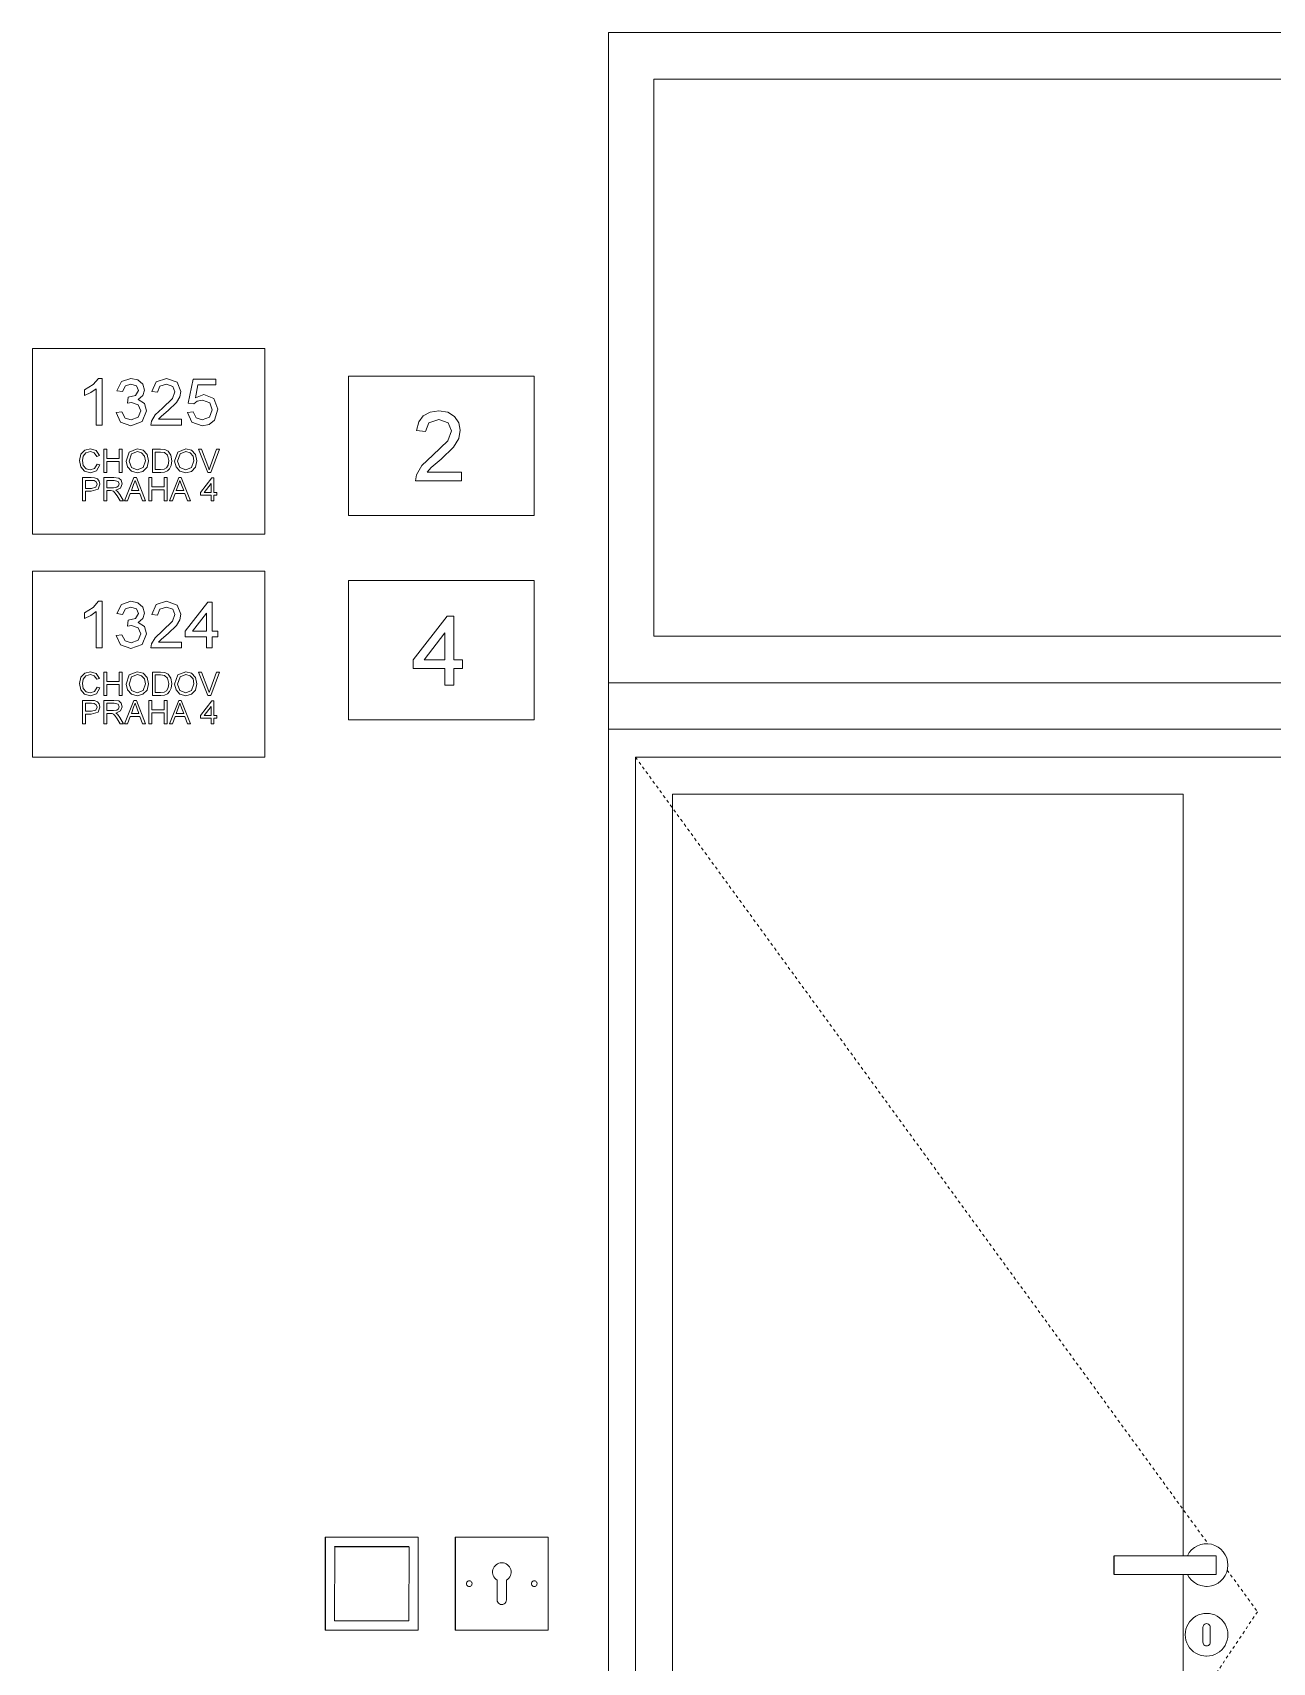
# Model space of a CAD drawing. Header units: millimetres. Extents: x -4051 to 472247, y -45352 to 20466.
# Drawn here: x 183268 to 184603, y 3095 to 4850 of the extents above; entities that cross this region are included whole.
import ezdxf

# ---------------------------------------------------------------- set-up
doc = ezdxf.new("R2010")
doc.units = ezdxf.units.MM
doc.linetypes.add('Čárkovaná', pattern=[6.35, 3.175, -3.175])
for name, color, linetype, lineweight in [('A-GENM', 13, 'Continuous', 9), ('A-GLAZ', 151, 'Continuous', 9), ('A-WALL', 113, 'Continuous', 9)]:
    doc.layers.add(name, color=color, linetype=linetype, lineweight=lineweight)

# ---------------------------------------------------------------- blocks, each defined once
blk = doc.blocks.new('OKNO_dvere vchod_2kvstuphlav - ON09_21_vstupni dvere obj_1750_2400_OO_Al-2030626-S-Bourání')
at = {"layer": 'A-GLAZ'}
for p, q in [((-38658.7, 4800), (-37108.7, 4800)), ((-38658.7, 4200), (-38658.7, 4800)), ((-37108.7, 4200), (-38658.7, 4200)), ((-37057.7, 4150), (-38707.7, 4150)), ((-38707.7, 4100), (-37058.2, 4100)), ((-38678.5, 2330), (-38678.5, 4070)), ((-38678.5, 4070), (-37088.6, 4070)), ((-38638.7, 2330), (-38638.7, 4030)), ((-38638.7, 4030), (-38088.7, 4030)), ((-38088.7, 4030), (-38088.7, 3210)), ((-38063.6, 3223), (-38064.3, 3223)), ((-38163.4, 3190), (-38163.4, 3210)), ((-38163.3, 3210), (-38163.3, 3190)), ((-38053.3, 3210), (-38163.3, 3210)), ((-38063.4, 3210), (-38064.5, 3210)), ((-38053.3, 3190), (-38053.3, 3210)), ((-38163.3, 3190), (-38053.3, 3190)), ((-38088.7, 3190), (-38088.7, 2330)), ((-38064.5, 3190), (-38063.4, 3190)), ((-38064.3, 3177), (-38063.6, 3177)), ((-38063.6, 3148), (-38064.3, 3148)), ((-38067.6, 3117), (-38067.6, 3133)), ((-38059.6, 3133), (-38059.6, 3117)), ((-38064.3, 3102), (-38063.6, 3102))]:
    blk.add_line(p, q, dxfattribs=at)
at = {"layer": 'A-GLAZ', "linetype": 'Čárkovaná'}
for p, q in [((-38678.5, 4069.8), (-38061.9, 3222.8)), ((-38041.5, 3194.7), (-38008.8, 3149.8)), ((-38008.8, 3149.8), (-38558.1, 2330))]:
    blk.add_line(p, q, dxfattribs=at)
at = {"layer": 'A-GLAZ'}
for centre, major_axis, start_param, end_param in [((-38063.6, 3200), (0, 23), 4.712389, 7.401176), ((-38063.6, 3200), (0, 23), 2.023602, 4.712389), ((-38063.6, 3125), (0, 23), 4.712389, 7.853982), ((-38063.6, 3125), (0, 23), 1.570796, 4.712389), ((-38063.6, 3133), (0, 4), 4.712389, 7.853982), ((-38063.6, 3117), (0, 4), 1.570796, 4.712389)]:
    blk.add_ellipse(centre, major_axis=major_axis, ratio=0.999977, start_param=start_param, end_param=end_param, dxfattribs=at)
blk = doc.blocks.new('Číslo popisné - ČP 2-1807261-S-Bourání')
at = {"layer": 'A-GENM', "color": 41}
for p, q in [((-38787.7, 4480), (-38987.7, 4480)), ((-38987.7, 4480), (-38987.7, 4330)), ((-38987.7, 4480), (-38987.7, 4480)), ((-38787.7, 4330), (-38787.7, 4480)), ((-38899.7, 4441.5), (-38907, 4437.4)), ((-38890.2, 4442.8), (-38899.7, 4441.5)), ((-38880.7, 4441.3), (-38890.2, 4442.8)), ((-38873.4, 4436.8), (-38880.7, 4441.3)), ((-38912, 4430.8), (-38914.3, 4421.7)), ((-38907, 4437.4), (-38912, 4430.8)), ((-38904.8, 4420.5), (-38900.9, 4430)), ((-38900.9, 4430), (-38890.4, 4433.4)), ((-38890.4, 4433.4), (-38880.4, 4429.9)), ((-38880.4, 4429.9), (-38876.6, 4421.3)), ((-38868.7, 4430), (-38873.4, 4436.8)), ((-38867.2, 4421.8), (-38868.7, 4430)), ((-38914.3, 4421.7), (-38904.8, 4420.5)), ((-38880.6, 4410.6), (-38896.9, 4394.9)), ((-38876.6, 4421.3), (-38880.6, 4410.6)), ((-38874.4, 4403.7), (-38868.9, 4412.9)), ((-38868.9, 4412.9), (-38867.2, 4421.8)), ((-38896.9, 4394.9), (-38908.7, 4384)), ((-38898.7, 4381.7), (-38887.9, 4390.8)), ((-38887.9, 4390.8), (-38874.4, 4403.7)), ((-38914.4, 4374), (-38915.4, 4367.5)), ((-38908.7, 4384), (-38914.4, 4374)), ((-38903, 4376.9), (-38898.7, 4381.7)), ((-38866, 4376.9), (-38903, 4376.9)), ((-38866, 4367.5), (-38866, 4376.9)), ((-38915.4, 4367.5), (-38866, 4367.5)), ((-38987.7, 4330), (-38787.7, 4330)), ((-38987.7, 4330), (-38987.7, 4330))]:
    blk.add_line(p, q, dxfattribs=at)
blk = doc.blocks.new('Číslo popisné - ČP 4-1807394-S-Bourání')
at = {"layer": 'A-GENM', "color": 41}
for p, q in [((-38787.7, 4260), (-38987.7, 4260)), ((-38987.7, 4260), (-38987.7, 4110)), ((-38987.7, 4260), (-38987.7, 4260)), ((-38787.7, 4110), (-38787.7, 4260)), ((-38881.3, 4221.7), (-38917.8, 4174.6)), ((-38874.2, 4221.7), (-38881.3, 4221.7)), ((-38874.2, 4174.6), (-38874.2, 4221.7)), ((-38906.2, 4174.6), (-38883.7, 4203.7)), ((-38883.7, 4203.7), (-38883.7, 4174.6)), ((-38917.8, 4174.6), (-38917.8, 4165.2)), ((-38917.8, 4165.2), (-38883.7, 4165.2)), ((-38883.7, 4174.6), (-38906.2, 4174.6)), ((-38883.7, 4165.2), (-38883.7, 4147.5)), ((-38864.8, 4174.6), (-38874.2, 4174.6)), ((-38874.2, 4147.5), (-38874.2, 4165.2)), ((-38874.2, 4165.2), (-38864.8, 4165.2)), ((-38864.8, 4165.2), (-38864.8, 4174.6)), ((-38883.7, 4147.5), (-38874.2, 4147.5)), ((-38987.7, 4110), (-38787.7, 4110)), ((-38987.7, 4110), (-38987.7, 4110))]:
    blk.add_line(p, q, dxfattribs=at)
blk = doc.blocks.new('Číslo popisné 2 - ČP 1324-1807511-S-Bourání')
at = {"layer": 'A-GENM', "color": 41}
for p, q in [((-39077.7, 4270), (-39327.7, 4270)), ((-39327.7, 4270), (-39327.7, 4070)), ((-39327.7, 4270), (-39327.7, 4270)), ((-39077.7, 4070), (-39077.7, 4270)), ((-39262.5, 4231), (-39271.7, 4225.2)), ((-39256.9, 4237.7), (-39262.5, 4231)), ((-39252.9, 4237.7), (-39256.9, 4237.7)), ((-39252.9, 4187.5), (-39252.9, 4237.7)), ((-39232, 4234.2), (-39237.2, 4224.4)), ((-39222, 4237.7), (-39232, 4234.2)), ((-39230.9, 4223.6), (-39227.8, 4229.5)), ((-39227.8, 4229.5), (-39221.8, 4231.4)), ((-39214.5, 4236), (-39222, 4237.7)), ((-39221.8, 4231.4), (-39215.9, 4229.5)), ((-39215.9, 4229.5), (-39213.6, 4224.6)), ((-39209.2, 4231.3), (-39214.5, 4236)), ((-39207.3, 4225), (-39209.2, 4231.3)), ((-39194.7, 4234.1), (-39199.5, 4223.6)), ((-39183.5, 4237.7), (-39194.7, 4234.1)), ((-39193.2, 4222.8), (-39190.6, 4229.2)), ((-39190.6, 4229.2), (-39183.6, 4231.4)), ((-39183.6, 4231.4), (-39176.9, 4229.1)), ((-39172.2, 4233.7), (-39183.5, 4237.7)), ((-39176.9, 4229.1), (-39174.4, 4223.3)), ((-39168.1, 4223.7), (-39172.2, 4233.7)), ((-39139.1, 4236.9), (-39163.4, 4205.6)), ((-39134.3, 4236.9), (-39139.1, 4236.9)), ((-39134.3, 4205.6), (-39134.3, 4236.9)), ((-39271.7, 4225.2), (-39271.7, 4219.2)), ((-39271.7, 4219.2), (-39265.1, 4222.4)), ((-39265.1, 4222.4), (-39259.1, 4226.6)), ((-39259.1, 4226.6), (-39259.1, 4187.5)), ((-39237.2, 4224.4), (-39230.9, 4223.6)), ((-39224.9, 4217.3), (-39225.6, 4211)), ((-39225.6, 4211), (-39221.2, 4211.7)), ((-39216.8, 4219.1), (-39224.9, 4217.3)), ((-39221.2, 4211.7), (-39214.1, 4209.2)), ((-39213.6, 4224.6), (-39216.8, 4219.1)), ((-39214.2, 4215), (-39209.1, 4219.2)), ((-39207.4, 4210.7), (-39214.2, 4215)), ((-39209.1, 4219.2), (-39207.3, 4225)), ((-39199.5, 4223.6), (-39193.2, 4222.8)), ((-39177.1, 4216.2), (-39187.9, 4205.8)), ((-39181.9, 4203), (-39172.9, 4211.6)), ((-39174.4, 4223.3), (-39177.1, 4216.2)), ((-39172.9, 4211.6), (-39169.2, 4217.8)), ((-39169.2, 4217.8), (-39168.1, 4223.7)), ((-39155.7, 4205.6), (-39140.6, 4225)), ((-39140.6, 4225), (-39140.6, 4205.6)), ((-39231.7, 4201.6), (-39237.9, 4200.8)), ((-39237.9, 4200.8), (-39232.9, 4190.7)), ((-39228.2, 4195), (-39231.7, 4201.6)), ((-39221.7, 4193), (-39228.2, 4195)), ((-39214.1, 4195.8), (-39221.7, 4193)), ((-39214.1, 4209.2), (-39211.3, 4202.7)), ((-39211.3, 4202.7), (-39214.1, 4195.8)), ((-39209.8, 4191.3), (-39205, 4202.6)), ((-39205, 4202.6), (-39207.4, 4210.7)), ((-39195.8, 4198.5), (-39199.6, 4191.8)), ((-39187.9, 4205.8), (-39195.8, 4198.5)), ((-39192, 4193.8), (-39189.1, 4197)), ((-39189.1, 4197), (-39181.9, 4203)), ((-39163.4, 4205.6), (-39163.4, 4199.3)), ((-39163.4, 4199.3), (-39140.6, 4199.3)), ((-39140.6, 4205.6), (-39155.7, 4205.6)), ((-39140.6, 4199.3), (-39140.6, 4187.5)), ((-39128.1, 4205.6), (-39134.3, 4205.6)), ((-39134.3, 4187.5), (-39134.3, 4199.3)), ((-39134.3, 4199.3), (-39128.1, 4199.3)), ((-39128.1, 4199.3), (-39128.1, 4205.6)), ((-39259.1, 4187.5), (-39252.9, 4187.5)), ((-39232.9, 4190.7), (-39221.9, 4186.7)), ((-39221.9, 4186.7), (-39209.8, 4191.3)), ((-39199.6, 4191.8), (-39200.3, 4187.5)), ((-39200.3, 4187.5), (-39167.3, 4187.5)), ((-39167.3, 4193.8), (-39192, 4193.8)), ((-39167.3, 4187.5), (-39167.3, 4193.8)), ((-39140.6, 4187.5), (-39134.3, 4187.5)), ((-39271.5, 4160.4), (-39275.7, 4156)), ((-39265.4, 4161.9), (-39271.5, 4160.4)), ((-39259.1, 4160), (-39265.4, 4161.9)), ((-39255.6, 4154.5), (-39259.1, 4160)), ((-39247.7, 4161.5), (-39250.9, 4161.5)), ((-39250.9, 4161.5), (-39250.9, 4136.4)), ((-39247.7, 4151.3), (-39247.7, 4161.5)), ((-39231.3, 4161.5), (-39234.4, 4161.5)), ((-39234.4, 4161.5), (-39234.4, 4151.3)), ((-39231.3, 4136.4), (-39231.3, 4161.5)), ((-39215, 4161.9), (-39223.6, 4158.4)), ((-39208.7, 4160.3), (-39215, 4161.9)), ((-39204.5, 4155.6), (-39208.7, 4160.3)), ((-39190, 4161.5), (-39198.7, 4161.5)), ((-39198.7, 4161.5), (-39198.7, 4136.4)), ((-39185.5, 4161.2), (-39190, 4161.5)), ((-39181.9, 4159.4), (-39185.5, 4161.2)), ((-39178.9, 4155.1), (-39181.9, 4159.4)), ((-39162.8, 4161.9), (-39171.4, 4158.4)), ((-39156.5, 4160.3), (-39162.8, 4161.9)), ((-39152.3, 4155.6), (-39156.5, 4160.3)), ((-39145.7, 4161.5), (-39149.1, 4161.5)), ((-39149.1, 4161.5), (-39139.1, 4136.4)), ((-39139, 4143.4), (-39145.7, 4161.5)), ((-39129.6, 4161.5), (-39136.3, 4143.4)), ((-39135.9, 4136.4), (-39126.3, 4161.5)), ((-39126.3, 4161.5), (-39129.6, 4161.5)), ((-39275.7, 4156), (-39277.2, 4149.2)), ((-39277.2, 4149.2), (-39275.9, 4142.4)), ((-39275.9, 4142.4), (-39272, 4137.7)), ((-39274, 4149.2), (-39273.2, 4153.8)), ((-39273.1, 4143.8), (-39274, 4149.2)), ((-39273.2, 4153.8), (-39270.5, 4157.4)), ((-39270.1, 4140.3), (-39273.1, 4143.8)), ((-39270.5, 4157.4), (-39265.5, 4158.8)), ((-39265.5, 4158.8), (-39261.3, 4157.6)), ((-39261.3, 4157.6), (-39258.7, 4153.7)), ((-39258.3, 4145.3), (-39261, 4140.7)), ((-39258.9, 4138.2), (-39255.2, 4144.5)), ((-39258.7, 4153.7), (-39255.6, 4154.5)), ((-39255.2, 4144.5), (-39258.3, 4145.3)), ((-39234.4, 4151.3), (-39247.7, 4151.3)), ((-39247.7, 4136.4), (-39247.7, 4148.2)), ((-39247.7, 4148.2), (-39234.4, 4148.2)), ((-39234.4, 4148.2), (-39234.4, 4136.4)), ((-39223.6, 4158.4), (-39226.9, 4148.6)), ((-39226.9, 4148.6), (-39225.5, 4142.4)), ((-39225.5, 4142.4), (-39221.3, 4137.7)), ((-39223.8, 4148.6), (-39221.2, 4156.4)), ((-39221.3, 4141.7), (-39223.8, 4148.6)), ((-39215, 4139.2), (-39221.3, 4141.7)), ((-39221.2, 4156.4), (-39214.9, 4158.8)), ((-39208.6, 4141.7), (-39215, 4139.2)), ((-39214.9, 4158.8), (-39210.3, 4157.6)), ((-39210.3, 4157.6), (-39207.2, 4154.1)), ((-39208.9, 4137.6), (-39204.5, 4142.1)), ((-39206.1, 4149), (-39208.6, 4141.7)), ((-39207.2, 4154.1), (-39206.1, 4149)), ((-39203, 4148.9), (-39204.5, 4155.6)), ((-39204.5, 4142.1), (-39203, 4148.9)), ((-39195.6, 4139.6), (-39195.6, 4158.4)), ((-39195.6, 4158.4), (-39190.1, 4158.4)), ((-39190.1, 4158.4), (-39185.6, 4157.9)), ((-39183.6, 4141.3), (-39186, 4140)), ((-39185.6, 4157.9), (-39182.4, 4155.1)), ((-39181.7, 4144.4), (-39183.6, 4141.3)), ((-39182.4, 4155.1), (-39181, 4149.2)), ((-39181, 4149.2), (-39181.7, 4144.4)), ((-39180.3, 4140.4), (-39178.6, 4144)), ((-39177.9, 4149.1), (-39178.9, 4155.1)), ((-39178.6, 4144), (-39177.9, 4149.1)), ((-39171.4, 4158.4), (-39174.8, 4148.6)), ((-39174.8, 4148.6), (-39173.3, 4142.4)), ((-39173.3, 4142.4), (-39169.1, 4137.7)), ((-39171.6, 4148.6), (-39169, 4156.4)), ((-39169.1, 4141.7), (-39171.6, 4148.6)), ((-39162.8, 4139.2), (-39169.1, 4141.7)), ((-39169, 4156.4), (-39162.8, 4158.8)), ((-39162.8, 4158.8), (-39158.1, 4157.6)), ((-39156.5, 4141.7), (-39162.8, 4139.2)), ((-39158.1, 4157.6), (-39155, 4154.1)), ((-39156.7, 4137.6), (-39152.4, 4142.1)), ((-39154, 4149), (-39156.5, 4141.7)), ((-39155, 4154.1), (-39154, 4149)), ((-39152.4, 4142.1), (-39150.8, 4148.9)), ((-39150.8, 4148.9), (-39152.3, 4155.6)), ((-39137.7, 4139.4), (-39139, 4143.4)), ((-39136.3, 4143.4), (-39137.7, 4139.4)), ((-39264.7, 4131), (-39274, 4131)), ((-39274, 4131), (-39274, 4105.9)), ((-39272, 4137.7), (-39265.5, 4136)), ((-39270.9, 4119.3), (-39270.9, 4127.9)), ((-39270.9, 4127.9), (-39264.4, 4127.9)), ((-39265.8, 4139.2), (-39270.1, 4140.3)), ((-39261, 4140.7), (-39265.8, 4139.2)), ((-39265.5, 4136), (-39258.9, 4138.2)), ((-39261, 4130.8), (-39264.7, 4131)), ((-39264.4, 4127.9), (-39261.3, 4127.7)), ((-39261.3, 4127.7), (-39259.1, 4126.3)), ((-39257.9, 4129.6), (-39261, 4130.8)), ((-39259.1, 4126.3), (-39258.3, 4123.7)), ((-39255.9, 4127.2), (-39257.9, 4129.6)), ((-39257.2, 4118.3), (-39255.2, 4123.8)), ((-39255.2, 4123.8), (-39255.9, 4127.2)), ((-39250.9, 4136.4), (-39247.7, 4136.4)), ((-39240.1, 4131), (-39250.9, 4131)), ((-39250.9, 4131), (-39250.9, 4105.9)), ((-39247.7, 4120), (-39247.7, 4127.9)), ((-39247.7, 4127.9), (-39239.9, 4127.9)), ((-39235, 4130.4), (-39240.1, 4131)), ((-39239.9, 4127.9), (-39235.7, 4126.8)), ((-39235.7, 4126.8), (-39234.4, 4124)), ((-39234.4, 4124), (-39235.1, 4121.9)), ((-39232.3, 4128), (-39235, 4130.4)), ((-39234.4, 4136.4), (-39231.3, 4136.4)), ((-39233, 4119.6), (-39231.3, 4124.2)), ((-39231.3, 4124.2), (-39232.3, 4128)), ((-39218.7, 4131), (-39228.7, 4105.9)), ((-39221.3, 4137.7), (-39215, 4136)), ((-39218.9, 4123.6), (-39217.3, 4127.9)), ((-39216, 4131), (-39218.7, 4131)), ((-39217.3, 4127.9), (-39215.6, 4123.1)), ((-39206, 4105.9), (-39216, 4131)), ((-39215, 4136), (-39208.9, 4137.6)), ((-39199.5, 4131), (-39202.6, 4131)), ((-39202.6, 4131), (-39202.6, 4105.9)), ((-39199.5, 4120.8), (-39199.5, 4131)), ((-39198.7, 4136.4), (-39189.6, 4136.4)), ((-39190, 4139.6), (-39195.6, 4139.6)), ((-39186, 4140), (-39190, 4139.6)), ((-39189.6, 4136.4), (-39185.6, 4136.8)), ((-39183, 4131), (-39186.1, 4131)), ((-39186.1, 4131), (-39186.1, 4120.8)), ((-39185.6, 4136.8), (-39182.6, 4138.1)), ((-39183, 4105.9), (-39183, 4131)), ((-39182.6, 4138.1), (-39180.3, 4140.4)), ((-39170.4, 4131), (-39180.4, 4105.9)), ((-39170.6, 4123.6), (-39169.1, 4127.9)), ((-39167.7, 4131), (-39170.4, 4131)), ((-39169.1, 4137.7), (-39162.8, 4136)), ((-39169.1, 4127.9), (-39167.3, 4123.1)), ((-39157.7, 4105.9), (-39167.7, 4131)), ((-39162.8, 4136), (-39156.7, 4137.6)), ((-39134.7, 4130.6), (-39146.9, 4114.9)), ((-39143, 4114.9), (-39135.5, 4124.6)), ((-39139.1, 4136.4), (-39135.9, 4136.4)), ((-39135.5, 4124.6), (-39135.5, 4114.9)), ((-39132.4, 4130.6), (-39134.7, 4130.6)), ((-39132.4, 4114.9), (-39132.4, 4130.6)), ((-39264.3, 4119.3), (-39270.9, 4119.3)), ((-39270.9, 4105.9), (-39270.9, 4116.1)), ((-39270.9, 4116.1), (-39264.5, 4116.1)), ((-39264.5, 4116.1), (-39257.2, 4118.3)), ((-39259.7, 4120.4), (-39264.3, 4119.3)), ((-39258.3, 4123.7), (-39259.7, 4120.4)), ((-39240.7, 4120), (-39247.7, 4120)), ((-39247.7, 4105.9), (-39247.7, 4116.9)), ((-39247.7, 4116.9), (-39244, 4116.9)), ((-39244, 4116.9), (-39242.1, 4116.8)), ((-39242.1, 4116.8), (-39240.6, 4116.2)), ((-39237.1, 4120.5), (-39240.7, 4120)), ((-39240.6, 4116.2), (-39239, 4114.6)), ((-39239, 4114.6), (-39236.6, 4111.1)), ((-39238.2, 4117.3), (-39233, 4119.6)), ((-39236.4, 4116), (-39238.2, 4117.3)), ((-39235.1, 4121.9), (-39237.1, 4120.5)), ((-39236.6, 4111.1), (-39233.4, 4105.9)), ((-39233.9, 4112.7), (-39236.4, 4116)), ((-39229.7, 4105.9), (-39233.9, 4112.7)), ((-39225.4, 4105.9), (-39222.5, 4113.8)), ((-39222.5, 4113.8), (-39212.2, 4113.8)), ((-39221.4, 4116.9), (-39218.9, 4123.6)), ((-39213.3, 4116.9), (-39221.4, 4116.9)), ((-39215.6, 4123.1), (-39213.3, 4116.9)), ((-39212.2, 4113.8), (-39209.3, 4105.9)), ((-39186.1, 4120.8), (-39199.5, 4120.8)), ((-39199.5, 4105.9), (-39199.5, 4117.7)), ((-39199.5, 4117.7), (-39186.1, 4117.7)), ((-39186.1, 4117.7), (-39186.1, 4105.9)), ((-39177.1, 4105.9), (-39174.2, 4113.8)), ((-39174.2, 4113.8), (-39163.9, 4113.8)), ((-39173.1, 4116.9), (-39170.6, 4123.6)), ((-39165, 4116.9), (-39173.1, 4116.9)), ((-39167.3, 4123.1), (-39165, 4116.9)), ((-39163.9, 4113.8), (-39161, 4105.9)), ((-39146.9, 4114.9), (-39146.9, 4111.8)), ((-39146.9, 4111.8), (-39135.5, 4111.8)), ((-39135.5, 4114.9), (-39143, 4114.9)), ((-39135.5, 4111.8), (-39135.5, 4105.9)), ((-39129.2, 4114.9), (-39132.4, 4114.9)), ((-39132.4, 4105.9), (-39132.4, 4111.8)), ((-39132.4, 4111.8), (-39129.2, 4111.8)), ((-39129.2, 4111.8), (-39129.2, 4114.9)), ((-39274, 4105.9), (-39270.9, 4105.9)), ((-39250.9, 4105.9), (-39247.7, 4105.9)), ((-39233.4, 4105.9), (-39229.7, 4105.9)), ((-39228.7, 4105.9), (-39225.4, 4105.9)), ((-39209.3, 4105.9), (-39206, 4105.9)), ((-39202.6, 4105.9), (-39199.5, 4105.9)), ((-39186.1, 4105.9), (-39183, 4105.9)), ((-39180.4, 4105.9), (-39177.1, 4105.9)), ((-39161, 4105.9), (-39157.7, 4105.9)), ((-39135.5, 4105.9), (-39132.4, 4105.9)), ((-39327.7, 4070), (-39077.7, 4070)), ((-39327.7, 4070), (-39327.7, 4070))]:
    blk.add_line(p, q, dxfattribs=at)
blk = doc.blocks.new('Číslo popisné 2 - ČP 1325-1807132-S-Bourání')
at = {"layer": 'A-GENM', "color": 41}
for p, q in [((-39077.7, 4510), (-39327.7, 4510)), ((-39327.7, 4510), (-39327.7, 4310)), ((-39327.7, 4510), (-39327.7, 4510)), ((-39077.7, 4310), (-39077.7, 4510)), ((-39256.9, 4477.7), (-39262.5, 4471)), ((-39252.9, 4477.7), (-39256.9, 4477.7)), ((-39252.9, 4427.5), (-39252.9, 4477.7)), ((-39222, 4477.7), (-39232, 4474.2)), ((-39214.5, 4476), (-39222, 4477.7)), ((-39209.2, 4471.3), (-39214.5, 4476)), ((-39183.5, 4477.7), (-39194.7, 4474.1)), ((-39172.2, 4473.7), (-39183.5, 4477.7)), ((-39154.8, 4476.9), (-39160.2, 4451)), ((-39130.4, 4476.9), (-39154.8, 4476.9)), ((-39130.4, 4470.7), (-39130.4, 4476.9)), ((-39262.5, 4471), (-39271.7, 4465.2)), ((-39271.7, 4465.2), (-39271.7, 4459.2)), ((-39271.7, 4459.2), (-39265.1, 4462.4)), ((-39265.1, 4462.4), (-39259.1, 4466.6)), ((-39259.1, 4466.6), (-39259.1, 4427.5)), ((-39232, 4474.2), (-39237.2, 4464.4)), ((-39237.2, 4464.4), (-39230.9, 4463.6)), ((-39230.9, 4463.6), (-39227.8, 4469.5)), ((-39227.8, 4469.5), (-39221.8, 4471.4)), ((-39224.9, 4457.3), (-39225.6, 4451)), ((-39216.8, 4459.1), (-39224.9, 4457.3)), ((-39221.8, 4471.4), (-39215.9, 4469.5)), ((-39213.6, 4464.6), (-39216.8, 4459.1)), ((-39215.9, 4469.5), (-39213.6, 4464.6)), ((-39214.2, 4455), (-39209.1, 4459.2)), ((-39207.3, 4465), (-39209.2, 4471.3)), ((-39209.1, 4459.2), (-39207.3, 4465)), ((-39194.7, 4474.1), (-39199.5, 4463.6)), ((-39199.5, 4463.6), (-39193.2, 4462.8)), ((-39193.2, 4462.8), (-39190.6, 4469.2)), ((-39190.6, 4469.2), (-39183.6, 4471.4)), ((-39183.6, 4471.4), (-39176.9, 4469.1)), ((-39174.4, 4463.3), (-39177.1, 4456.2)), ((-39176.9, 4469.1), (-39174.4, 4463.3)), ((-39172.9, 4451.6), (-39169.2, 4457.8)), ((-39168.1, 4463.7), (-39172.2, 4473.7)), ((-39169.2, 4457.8), (-39168.1, 4463.7)), ((-39152.4, 4456.8), (-39149.7, 4470.7)), ((-39143.2, 4460.5), (-39152.4, 4456.8)), ((-39149.7, 4470.7), (-39130.4, 4470.7)), ((-39132.4, 4456), (-39143.2, 4460.5)), ((-39231.7, 4441.6), (-39237.9, 4440.8)), ((-39237.9, 4440.8), (-39232.9, 4430.7)), ((-39228.2, 4435), (-39231.7, 4441.6)), ((-39225.6, 4451), (-39221.2, 4451.7)), ((-39221.2, 4451.7), (-39214.1, 4449.2)), ((-39207.4, 4450.7), (-39214.2, 4455)), ((-39214.1, 4449.2), (-39211.3, 4442.7)), ((-39211.3, 4442.7), (-39214.1, 4435.8)), ((-39209.8, 4431.3), (-39205, 4442.6)), ((-39205, 4442.6), (-39207.4, 4450.7)), ((-39187.9, 4445.8), (-39195.8, 4438.5)), ((-39189.1, 4437), (-39181.9, 4443)), ((-39177.1, 4456.2), (-39187.9, 4445.8)), ((-39181.9, 4443), (-39172.9, 4451.6)), ((-39154.8, 4441.6), (-39161, 4440.8)), ((-39161, 4440.8), (-39156.1, 4430.6)), ((-39160.2, 4451), (-39154, 4450.3)), ((-39151.6, 4435.2), (-39154.8, 4441.6)), ((-39154, 4450.3), (-39150.4, 4453.1)), ((-39150.4, 4453.1), (-39144.9, 4454.2)), ((-39144.9, 4454.2), (-39137, 4451.4)), ((-39134.3, 4444), (-39137.2, 4436)), ((-39137, 4451.4), (-39134.3, 4444)), ((-39128.1, 4444.4), (-39132.4, 4456)), ((-39132, 4432.7), (-39128.1, 4444.4)), ((-39259.1, 4427.5), (-39252.9, 4427.5)), ((-39232.9, 4430.7), (-39221.9, 4426.7)), ((-39221.7, 4433), (-39228.2, 4435)), ((-39221.9, 4426.7), (-39209.8, 4431.3)), ((-39214.1, 4435.8), (-39221.7, 4433)), ((-39199.6, 4431.8), (-39200.3, 4427.5)), ((-39200.3, 4427.5), (-39167.3, 4427.5)), ((-39195.8, 4438.5), (-39199.6, 4431.8)), ((-39192, 4433.8), (-39189.1, 4437)), ((-39167.3, 4433.8), (-39192, 4433.8)), ((-39167.3, 4427.5), (-39167.3, 4433.8)), ((-39156.1, 4430.6), (-39145.1, 4426.7)), ((-39145, 4433), (-39151.6, 4435.2)), ((-39145.1, 4426.7), (-39137.7, 4428.2)), ((-39137.2, 4436), (-39145, 4433)), ((-39137.7, 4428.2), (-39132, 4432.7)), ((-39275.7, 4396), (-39277.2, 4389.2)), ((-39277.2, 4389.2), (-39275.9, 4382.4)), ((-39271.5, 4400.4), (-39275.7, 4396)), ((-39274, 4389.2), (-39273.2, 4393.8)), ((-39273.1, 4383.8), (-39274, 4389.2)), ((-39273.2, 4393.8), (-39270.5, 4397.4)), ((-39265.4, 4401.9), (-39271.5, 4400.4)), ((-39270.5, 4397.4), (-39265.5, 4398.8)), ((-39265.5, 4398.8), (-39261.3, 4397.6)), ((-39259.1, 4400), (-39265.4, 4401.9)), ((-39261.3, 4397.6), (-39258.7, 4393.7)), ((-39255.6, 4394.5), (-39259.1, 4400)), ((-39258.7, 4393.7), (-39255.6, 4394.5)), ((-39247.7, 4401.5), (-39250.9, 4401.5)), ((-39250.9, 4401.5), (-39250.9, 4376.4)), ((-39247.7, 4391.3), (-39247.7, 4401.5)), ((-39234.4, 4391.3), (-39247.7, 4391.3)), ((-39247.7, 4376.4), (-39247.7, 4388.2)), ((-39247.7, 4388.2), (-39234.4, 4388.2)), ((-39231.3, 4401.5), (-39234.4, 4401.5)), ((-39234.4, 4401.5), (-39234.4, 4391.3)), ((-39234.4, 4388.2), (-39234.4, 4376.4)), ((-39231.3, 4376.4), (-39231.3, 4401.5)), ((-39223.6, 4398.4), (-39226.9, 4388.6)), ((-39226.9, 4388.6), (-39225.5, 4382.4)), ((-39223.8, 4388.6), (-39221.2, 4396.4)), ((-39221.3, 4381.7), (-39223.8, 4388.6)), ((-39215, 4401.9), (-39223.6, 4398.4)), ((-39221.2, 4396.4), (-39214.9, 4398.8)), ((-39208.7, 4400.3), (-39215, 4401.9)), ((-39214.9, 4398.8), (-39210.3, 4397.6)), ((-39210.3, 4397.6), (-39207.2, 4394.1)), ((-39204.5, 4395.6), (-39208.7, 4400.3)), ((-39206.1, 4389), (-39208.6, 4381.7)), ((-39207.2, 4394.1), (-39206.1, 4389)), ((-39203, 4388.9), (-39204.5, 4395.6)), ((-39204.5, 4382.1), (-39203, 4388.9)), ((-39190, 4401.5), (-39198.7, 4401.5)), ((-39198.7, 4401.5), (-39198.7, 4376.4)), ((-39195.6, 4379.6), (-39195.6, 4398.4)), ((-39195.6, 4398.4), (-39190.1, 4398.4)), ((-39190.1, 4398.4), (-39185.6, 4397.9)), ((-39185.5, 4401.2), (-39190, 4401.5)), ((-39185.6, 4397.9), (-39182.4, 4395.1)), ((-39181.9, 4399.4), (-39185.5, 4401.2)), ((-39182.4, 4395.1), (-39181, 4389.2)), ((-39178.9, 4395.1), (-39181.9, 4399.4)), ((-39181, 4389.2), (-39181.7, 4384.4)), ((-39177.9, 4389.1), (-39178.9, 4395.1)), ((-39178.6, 4384), (-39177.9, 4389.1)), ((-39171.4, 4398.4), (-39174.8, 4388.6)), ((-39174.8, 4388.6), (-39173.3, 4382.4)), ((-39171.6, 4388.6), (-39169, 4396.4)), ((-39169.1, 4381.7), (-39171.6, 4388.6)), ((-39162.8, 4401.9), (-39171.4, 4398.4)), ((-39169, 4396.4), (-39162.8, 4398.8)), ((-39156.5, 4400.3), (-39162.8, 4401.9)), ((-39162.8, 4398.8), (-39158.1, 4397.6)), ((-39158.1, 4397.6), (-39155, 4394.1)), ((-39152.3, 4395.6), (-39156.5, 4400.3)), ((-39154, 4389), (-39156.5, 4381.7)), ((-39155, 4394.1), (-39154, 4389)), ((-39152.4, 4382.1), (-39150.8, 4388.9)), ((-39150.8, 4388.9), (-39152.3, 4395.6)), ((-39145.7, 4401.5), (-39149.1, 4401.5)), ((-39149.1, 4401.5), (-39139.1, 4376.4)), ((-39139, 4383.4), (-39145.7, 4401.5)), ((-39129.6, 4401.5), (-39136.3, 4383.4)), ((-39135.9, 4376.4), (-39126.3, 4401.5)), ((-39126.3, 4401.5), (-39129.6, 4401.5)), ((-39275.9, 4382.4), (-39272, 4377.7)), ((-39264.7, 4371), (-39274, 4371)), ((-39274, 4371), (-39274, 4345.9)), ((-39270.1, 4380.3), (-39273.1, 4383.8)), ((-39272, 4377.7), (-39265.5, 4376)), ((-39265.8, 4379.2), (-39270.1, 4380.3)), ((-39261, 4380.7), (-39265.8, 4379.2)), ((-39265.5, 4376), (-39258.9, 4378.2)), ((-39261, 4370.8), (-39264.7, 4371)), ((-39258.3, 4385.3), (-39261, 4380.7)), ((-39257.9, 4369.6), (-39261, 4370.8)), ((-39258.9, 4378.2), (-39255.2, 4384.5)), ((-39255.2, 4384.5), (-39258.3, 4385.3)), ((-39255.9, 4367.2), (-39257.9, 4369.6)), ((-39250.9, 4376.4), (-39247.7, 4376.4)), ((-39240.1, 4371), (-39250.9, 4371)), ((-39250.9, 4371), (-39250.9, 4345.9)), ((-39235, 4370.4), (-39240.1, 4371)), ((-39232.3, 4368), (-39235, 4370.4)), ((-39234.4, 4376.4), (-39231.3, 4376.4)), ((-39218.7, 4371), (-39228.7, 4345.9)), ((-39225.5, 4382.4), (-39221.3, 4377.7)), ((-39215, 4379.2), (-39221.3, 4381.7)), ((-39221.3, 4377.7), (-39215, 4376)), ((-39216, 4371), (-39218.7, 4371)), ((-39206, 4345.9), (-39216, 4371)), ((-39208.6, 4381.7), (-39215, 4379.2)), ((-39215, 4376), (-39208.9, 4377.6)), ((-39208.9, 4377.6), (-39204.5, 4382.1)), ((-39199.5, 4371), (-39202.6, 4371)), ((-39202.6, 4371), (-39202.6, 4345.9)), ((-39199.5, 4360.8), (-39199.5, 4371)), ((-39198.7, 4376.4), (-39189.6, 4376.4)), ((-39190, 4379.6), (-39195.6, 4379.6)), ((-39186, 4380), (-39190, 4379.6)), ((-39189.6, 4376.4), (-39185.6, 4376.8)), ((-39183, 4371), (-39186.1, 4371)), ((-39186.1, 4371), (-39186.1, 4360.8)), ((-39183.6, 4381.3), (-39186, 4380)), ((-39185.6, 4376.8), (-39182.6, 4378.1)), ((-39181.7, 4384.4), (-39183.6, 4381.3)), ((-39183, 4345.9), (-39183, 4371)), ((-39182.6, 4378.1), (-39180.3, 4380.4)), ((-39170.4, 4371), (-39180.4, 4345.9)), ((-39180.3, 4380.4), (-39178.6, 4384)), ((-39173.3, 4382.4), (-39169.1, 4377.7)), ((-39167.7, 4371), (-39170.4, 4371)), ((-39162.8, 4379.2), (-39169.1, 4381.7)), ((-39169.1, 4377.7), (-39162.8, 4376)), ((-39157.7, 4345.9), (-39167.7, 4371)), ((-39156.5, 4381.7), (-39162.8, 4379.2)), ((-39162.8, 4376), (-39156.7, 4377.6)), ((-39156.7, 4377.6), (-39152.4, 4382.1)), ((-39134.7, 4370.6), (-39146.9, 4354.9)), ((-39139.1, 4376.4), (-39135.9, 4376.4)), ((-39137.7, 4379.4), (-39139, 4383.4)), ((-39136.3, 4383.4), (-39137.7, 4379.4)), ((-39132.4, 4370.6), (-39134.7, 4370.6)), ((-39132.4, 4354.9), (-39132.4, 4370.6)), ((-39270.9, 4359.3), (-39270.9, 4367.9)), ((-39270.9, 4367.9), (-39264.4, 4367.9)), ((-39264.3, 4359.3), (-39270.9, 4359.3)), ((-39270.9, 4345.9), (-39270.9, 4356.1)), ((-39270.9, 4356.1), (-39264.5, 4356.1)), ((-39264.5, 4356.1), (-39257.2, 4358.3)), ((-39264.4, 4367.9), (-39261.3, 4367.7)), ((-39259.7, 4360.4), (-39264.3, 4359.3)), ((-39261.3, 4367.7), (-39259.1, 4366.3)), ((-39258.3, 4363.7), (-39259.7, 4360.4)), ((-39259.1, 4366.3), (-39258.3, 4363.7)), ((-39257.2, 4358.3), (-39255.2, 4363.8)), ((-39255.2, 4363.8), (-39255.9, 4367.2)), ((-39247.7, 4360), (-39247.7, 4367.9)), ((-39247.7, 4367.9), (-39239.9, 4367.9)), ((-39240.7, 4360), (-39247.7, 4360)), ((-39247.7, 4345.9), (-39247.7, 4356.9)), ((-39247.7, 4356.9), (-39244, 4356.9)), ((-39244, 4356.9), (-39242.1, 4356.8)), ((-39242.1, 4356.8), (-39240.6, 4356.2)), ((-39237.1, 4360.5), (-39240.7, 4360)), ((-39240.6, 4356.2), (-39239, 4354.6)), ((-39239.9, 4367.9), (-39235.7, 4366.8)), ((-39239, 4354.6), (-39236.6, 4351.1)), ((-39238.2, 4357.3), (-39233, 4359.6)), ((-39236.4, 4356), (-39238.2, 4357.3)), ((-39235.1, 4361.9), (-39237.1, 4360.5)), ((-39233.9, 4352.7), (-39236.4, 4356)), ((-39235.7, 4366.8), (-39234.4, 4364)), ((-39234.4, 4364), (-39235.1, 4361.9)), ((-39229.7, 4345.9), (-39233.9, 4352.7)), ((-39233, 4359.6), (-39231.3, 4364.2)), ((-39231.3, 4364.2), (-39232.3, 4368)), ((-39225.4, 4345.9), (-39222.5, 4353.8)), ((-39222.5, 4353.8), (-39212.2, 4353.8)), ((-39221.4, 4356.9), (-39218.9, 4363.6)), ((-39213.3, 4356.9), (-39221.4, 4356.9)), ((-39218.9, 4363.6), (-39217.3, 4367.9)), ((-39217.3, 4367.9), (-39215.6, 4363.1)), ((-39215.6, 4363.1), (-39213.3, 4356.9)), ((-39212.2, 4353.8), (-39209.3, 4345.9)), ((-39186.1, 4360.8), (-39199.5, 4360.8)), ((-39199.5, 4345.9), (-39199.5, 4357.7)), ((-39199.5, 4357.7), (-39186.1, 4357.7)), ((-39186.1, 4357.7), (-39186.1, 4345.9)), ((-39177.1, 4345.9), (-39174.2, 4353.8)), ((-39174.2, 4353.8), (-39163.9, 4353.8)), ((-39173.1, 4356.9), (-39170.6, 4363.6)), ((-39165, 4356.9), (-39173.1, 4356.9)), ((-39170.6, 4363.6), (-39169.1, 4367.9)), ((-39169.1, 4367.9), (-39167.3, 4363.1)), ((-39167.3, 4363.1), (-39165, 4356.9)), ((-39163.9, 4353.8), (-39161, 4345.9)), ((-39146.9, 4354.9), (-39146.9, 4351.8)), ((-39143, 4354.9), (-39135.5, 4364.6)), ((-39135.5, 4354.9), (-39143, 4354.9)), ((-39135.5, 4364.6), (-39135.5, 4354.9)), ((-39129.2, 4354.9), (-39132.4, 4354.9)), ((-39129.2, 4351.8), (-39129.2, 4354.9)), ((-39274, 4345.9), (-39270.9, 4345.9)), ((-39250.9, 4345.9), (-39247.7, 4345.9)), ((-39236.6, 4351.1), (-39233.4, 4345.9)), ((-39233.4, 4345.9), (-39229.7, 4345.9)), ((-39228.7, 4345.9), (-39225.4, 4345.9)), ((-39209.3, 4345.9), (-39206, 4345.9)), ((-39202.6, 4345.9), (-39199.5, 4345.9)), ((-39186.1, 4345.9), (-39183, 4345.9)), ((-39180.4, 4345.9), (-39177.1, 4345.9)), ((-39161, 4345.9), (-39157.7, 4345.9)), ((-39146.9, 4351.8), (-39135.5, 4351.8)), ((-39135.5, 4351.8), (-39135.5, 4345.9)), ((-39135.5, 4345.9), (-39132.4, 4345.9)), ((-39132.4, 4345.9), (-39132.4, 4351.8)), ((-39132.4, 4351.8), (-39129.2, 4351.8)), ((-39327.7, 4310), (-39077.7, 4310)), ((-39327.7, 4310), (-39327.7, 4310))]:
    blk.add_line(p, q, dxfattribs=at)
blk = doc.blocks.new('Vypínač_venkovní - Typ 1-1807905-S-Bourání')
at = {"layer": 'A-GENM', "color": 41}
for p, q in [((-39012.7, 3130), (-39012.7, 3230)), ((-39012.7, 3230), (-39012.5, 3230)), ((-38912.5, 3230), (-39012.5, 3230)), ((-39012.5, 3230), (-39012.5, 3130)), ((-38912.5, 3130), (-38912.5, 3230)), ((-38922.5, 3220), (-39002.5, 3220)), ((-38922.5, 3220), (-39002.5, 3220)), ((-39002.5, 3140), (-39002.4, 3219.7)), ((-39002.4, 3219.7), (-38922.4, 3219.7)), ((-38922.4, 3219.7), (-38922.5, 3140)), ((-39002.5, 3141.1), (-39002.5, 3140)), ((-38922.5, 3140), (-38922.5, 3141.1)), ((-39012.7, 3130), (-39012.5, 3130)), ((-39012.5, 3130), (-38912.5, 3130)), ((-39002.5, 3140), (-38922.5, 3140))]:
    blk.add_line(p, q, dxfattribs=at)
for centre in [(-39002.5, 3140), (-38922.5, 3140)]:
    blk.add_ellipse(centre, major_axis=(0, 80), ratio=0.006775, start_param=6.195919, end_param=6.283185, dxfattribs=at)
blk = doc.blocks.new('Venkovní_zámek - Typ 1-1807838-S-Bourání')
at = {"layer": 'A-GENM', "color": 41}
for p, q in [((-38872.7, 3130), (-38872.7, 3230)), ((-38872.7, 3230), (-38872.5, 3230)), ((-38772.5, 3230), (-38872.5, 3230)), ((-38872.5, 3230), (-38872.5, 3130)), ((-38772.5, 3130), (-38772.5, 3230)), ((-38827.5, 3162.5), (-38827.5, 3183.8)), ((-38817.5, 3183.8), (-38817.5, 3162.5)), ((-38872.7, 3130), (-38872.5, 3130)), ((-38872.5, 3130), (-38772.5, 3130))]:
    blk.add_line(p, q, dxfattribs=at)
for centre, major_axis, start_param, end_param in [((-38822.5, 3192.5), (0, 10), 3.665191, 8.901179), ((-38857.5, 3180), (0, 3), 4.712389, 7.853982), ((-38857.5, 3180), (0, 3), 1.570796, 4.712389), ((-38787.5, 3180), (0, 3), 4.712389, 7.853982), ((-38787.5, 3180), (0, 3), 1.570796, 4.712389), ((-38822.5, 3162.5), (0, 5), 1.570796, 4.712389)]:
    blk.add_ellipse(centre, major_axis=major_axis, ratio=0.999977, start_param=start_param, end_param=end_param, dxfattribs=at)

msp = doc.modelspace()

# ---------------------------------------------------------------- linework, layer by layer
at = {"layer": 'A-WALL'}
for p, q in [((183888.5, 2180), (183888.5, 4850)), ((183888.5, 4850), (185538.4, 4850))]:
    msp.add_line(p, q, dxfattribs=at)

# ---------------------------------------------------------------- block references
at = {"layer": 'A-GENM', "color": 41}
for name in ['Číslo popisné 2 - ČP 1325-1807132-S-Bourání', 'Číslo popisné - ČP 2-1807261-S-Bourání', 'Číslo popisné 2 - ČP 1324-1807511-S-Bourání', 'Číslo popisné - ČP 4-1807394-S-Bourání', 'Vypínač_venkovní - Typ 1-1807905-S-Bourání', 'Venkovní_zámek - Typ 1-1807838-S-Bourání']:
    msp.add_blockref(name, (222596.2, 0), dxfattribs=at)
at = {"layer": 'A-GLAZ'}
msp.add_blockref('OKNO_dvere vchod_2kvstuphlav - ON09_21_vstupni dvere obj_1750_2400_OO_Al-2030626-S-Bourání', (222596.2, 0), dxfattribs=at)

doc.saveas('drawing.dxf')
